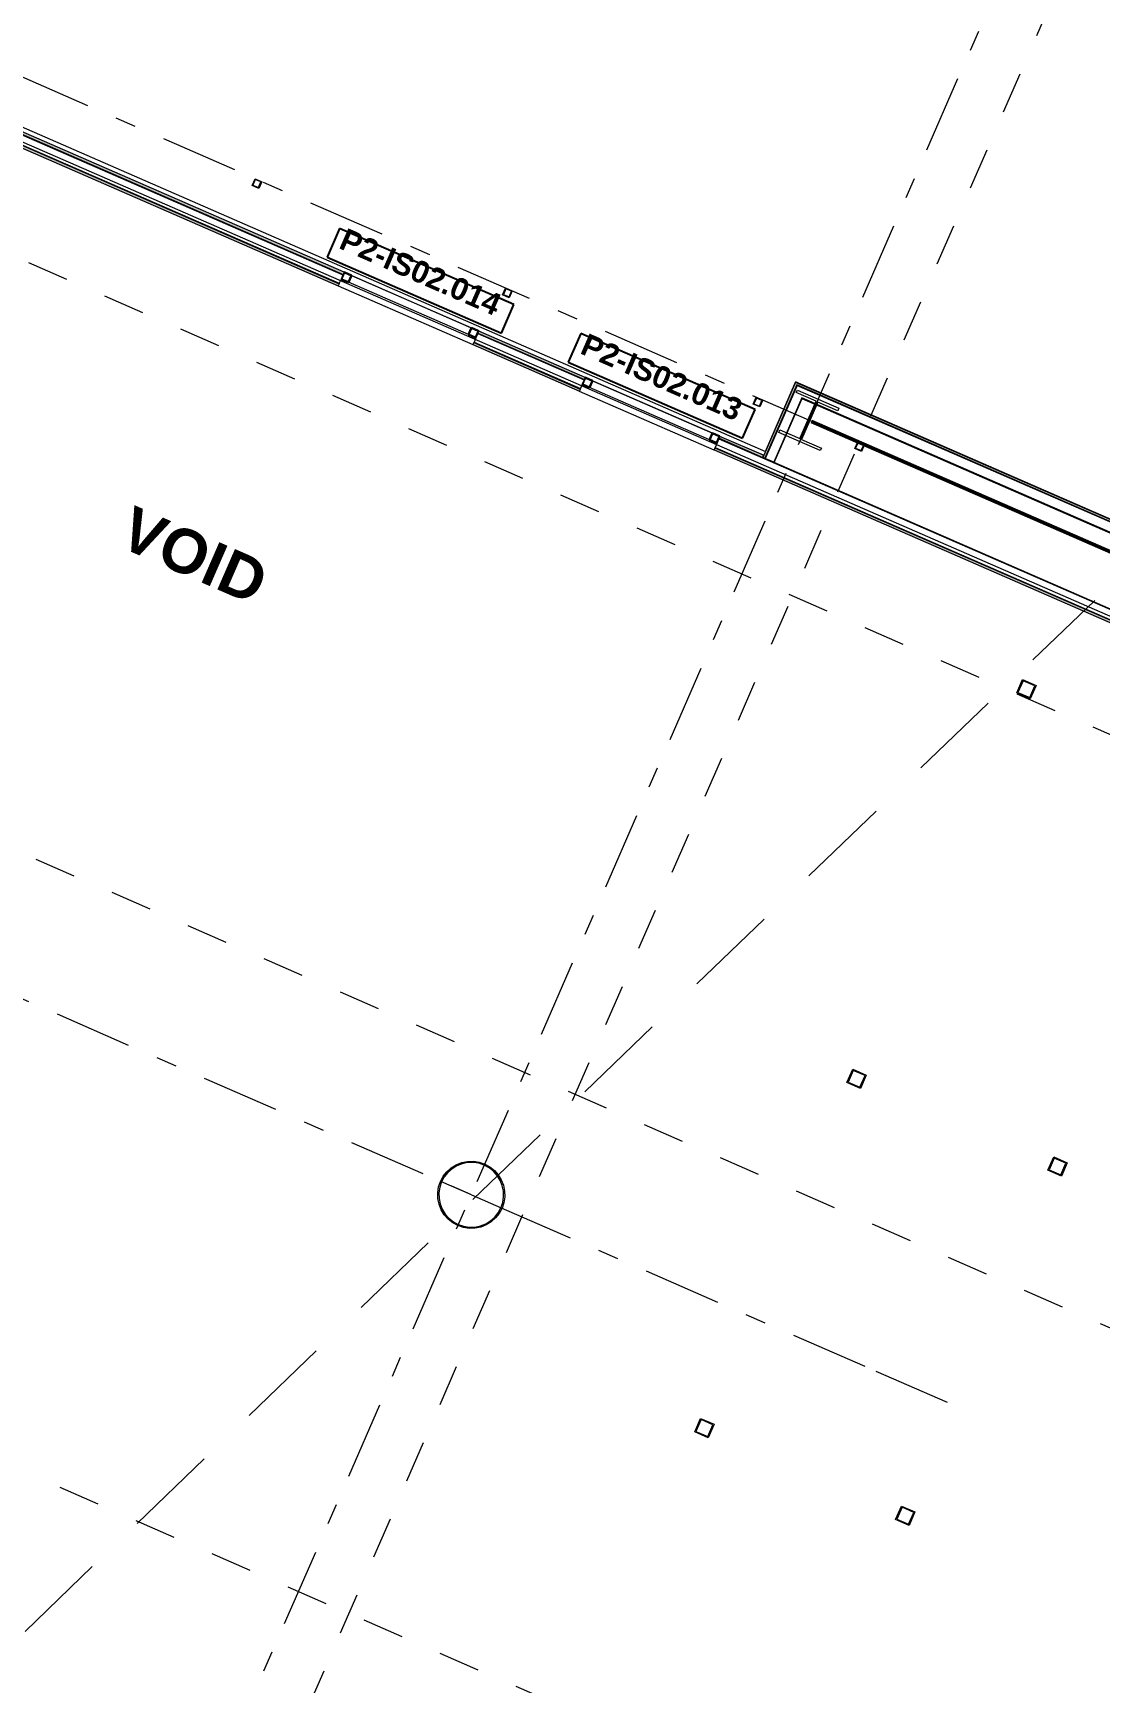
# Model space of a CAD drawing. Header units: millimetres. Extents: x -50172 to 90294, y -80883 to 956680.
# Drawn here: x -30409 to -23147, y -45871 to -34646 of the extents above; entities that cross this region are included whole.
import ezdxf
from ezdxf.enums import TextEntityAlignment as Align

# ---------------------------------------------------------------- set-up
doc = ezdxf.new("R2010")
doc.units = ezdxf.units.MM
doc.header["$MEASUREMENT"] = 0
for name, pattern in [('Dashed', [564.444447, 282.222223, -282.222223]), ('Double Dashed', [1093.611073, 529.166651, -211.666656, 141.111112, -211.666656]), ('Long Dashed', [1058.333302, 634.99999, -423.333311])]:
    doc.linetypes.add(name, pattern=pattern)
for name, color, linetype in [('A-95-MC_Marker_Section_P2.Marker', 7, 'Continuous'), ('COLUMN.IFC Import', 7, 'Continuous'), ('New_A-15-MG_Structural_Grid_Phase_2', 7, 'Continuous'), ('New_A-20-M_Floor_Slab', 7, 'Continuous'), ('New_A-25-M_Wall_Ext', 7, 'Continuous'), ('New_A-35-M_FFE-Zone', 7, 'Continuous'), ('New_ArchiCAD Window Markers', 7, 'Continuous'), ('New_ArchiCAD Windows', 7, 'Continuous')]:
    doc.layers.add(name, color=color, linetype=linetype)
for name, color, linetype, lineweight in [('A-95-MC_Marker_Section_P2.Marker_Pen_No__1', 7, 'Continuous', 13), ('COLUMN.IFC Import_Pen_No__2', 8, 'Continuous', 15), ('New_A-20-M_Floor_Slab_Pen_No__89', 8, 'Continuous', 20), ('New_A-25-M_Wall_Ext_Pen_No__1', 7, 'Continuous', 13), ('New_A-95-P_Drawing_Pen_No__1', 7, 'Continuous', 13), ('New_A-95-P_Drawing_Pen_No__156', 5, 'Continuous', 50), ('New_A-95-P_Drawing_Pen_No__191', 7, 'Continuous', 5), ('New_ArchiCAD Window Markers_Pen_No__1', 7, 'Continuous', 13), ('New_ArchiCAD Window Markers_Pen_No__5', 7, 'Continuous', 25), ('New_ArchiCAD Windows_Pen_No__1', 7, 'Continuous', 13), ('New_ArchiCAD Windows_Pen_No__3', 7, 'Continuous', 18), ('New_ArchiCAD Zone Stamps_Pen_No__9', 7, 'Continuous', 13)]:
    doc.layers.add(name, color=color, linetype=linetype, lineweight=lineweight)
for name, color, linetype, lineweight, true_color in [('New_A-15-MG_Structural_Grid_Phase_2_Pen_No__222', 7, 'Continuous', 13, 0x65af33), ('New_A-25-M_Wall_Ext_Pen_No__107', 7, 'Continuous', 15, 0xa6a6a6), ('New_A-35-M_FFE-Zone_Pen_No__74', 7, 'Continuous', 20, 0x606060), ('New_A-95-P_Text_1_50_GA_Pen_No__62', 7, 'Continuous', 20, 0xaaaaaa), ('New_ArchiCAD Windows_Pen_No__23', 7, 'Continuous', 30, 0x2a2a2a)]:
    doc.layers.add(name, color=color, linetype=linetype, lineweight=lineweight, true_color=true_color)
doc.styles.add('GENERATED_STYLE_1', font='')
doc.styles.add('GENERATED_STYLE_2', font='')
doc.styles.add('GENERATED_STYLE_3', font='')
doc.styles.add('GENERATED_STYLE_4', font='')
doc.styles.get('GENERATED_STYLE_1').set_extended_font_data('Swis721 BT', bold=True)
doc.styles.get('GENERATED_STYLE_2').set_extended_font_data('Arial', bold=True)
doc.styles.get('GENERATED_STYLE_3').set_extended_font_data('Arial')
doc.styles.get('GENERATED_STYLE_4').set_extended_font_data('Swis721 BT')
doc.linetypes.add('Double Slash', pattern='A,0,[1,EC-MA-00-02-DR-A-00368 Phase 2 Central Wing Second Floor GA-S2-P161.Shx,S=15.679012,R=0,X=0,Y=0],-1975.555563,0', length=1975.555563)

# ---------------------------------------------------------------- blocks, each defined once
blk = doc.blocks.new('Computer Lab A_INB 2101_5_1', base_point=(-21074, -34511))
at = {"layer": 'New_A-35-M_FFE-Zone_Pen_No__74', "linetype": 'Continuous'}
for p, q in [((-34113, -33703), (-25424, -37492)), ((-25424, -37492), (-25219, -37020)), ((-25219, -37020), (-13466, -42145))]:
    blk.add_line(p, q, dxfattribs=at)
at = {"layer": 'New_ArchiCAD Zone Stamps_Pen_No__9'}
for tag, height, style, p in [('ROOM_NAME', 250, 'GENERATED_STYLE_2', (-21831, -32985)), ('zoneNameLine2', 250, 'GENERATED_STYLE_2', (-22019, -33417)), ('ROOM_NUMBER', 200, 'GENERATED_STYLE_3', (-22208, -33837)), ('measuredAreaCode', 200, 'GENERATED_STYLE_3', (-22365, -34197)), ('DUMMY_649', 200, 'GENERATED_STYLE_3', (-22058, -34332)), ('DUMMY_650', 200, 'GENERATED_STYLE_3', (-21428, -34606)), ('DUMMY_651', 133, 'GENERATED_STYLE_3', (-21149, -34712))]:
    blk.add_attdef(tag, text='', height=height, rotation=336.4404, dxfattribs=dict(at, style=style)).set_placement(p, align=Align.TOP_LEFT)
blk = doc.blocks.new('Slab_4_1', base_point=(-34880, -33019))
at = {"layer": 'New_A-20-M_Floor_Slab_Pen_No__89', "linetype": 'Continuous', "flags": 128}
blk.add_lwpolyline([(-11126, -10915), (-34880, -33019), (-34178, -33773), (-28505, -36247), (-17693, -40961), (-18789, -43475), (-15136, -45067), (-14847, -44405), (-9725, -46639), (-11284, -50213), (-6955, -52101), (-4428, -46307), (1068, -48704), (1012, -48833), (12487, -53836)], dxfattribs=at)
blk = doc.blocks.new('Wall_150_1', base_point=(-13466, -42145))
at = {"layer": 'New_A-25-M_Wall_Ext_Pen_No__107', "linetype": 'Continuous'}
blk.add_hatch(color=256, dxfattribs=at).paths.add_polyline_path([(-13466, -42145), (-25219, -37020), (-25211, -37040), (-13472, -42159)])
at = {"layer": 'New_A-25-M_Wall_Ext_Pen_No__107', "linetype": 'Continuous', "lineweight": 0, "true_color": 0x535353}
for points in [[(-13472, -42159), (-25211, -37040), (-25209, -37044), (-13473, -42161)], [(-13499, -42220), (-25176, -37128), (-25175, -37132), (-13500, -42223)]]:
    blk.add_hatch(color=251, dxfattribs=at).paths.add_polyline_path(points)
at = {"layer": 'New_A-25-M_Wall_Ext_Pen_No__1', "linetype": 'Continuous'}
for p, q in [((-13472, -42159), (-25211, -37040)), ((-13473, -42161), (-25209, -37044)), ((-13499, -42220), (-25176, -37128))]:
    blk.add_line(p, q, dxfattribs=at)
at = {"layer": 'New_A-25-M_Wall_Ext_Pen_No__1', "linetype": 'Continuous', "flags": 128}
for points in [[(-13466, -42145), (-25219, -37020)], [(-25175, -37132), (-13500, -42223)]]:
    blk.add_lwpolyline(points, dxfattribs=at)
blk = doc.blocks.new('Wall_222_1', base_point=(-17745, -40982))
at = {"layer": 'New_A-25-M_Wall_Ext_Pen_No__107', "linetype": 'Continuous'}
blk.add_hatch(color=256, dxfattribs=at).paths.add_polyline_path([(-25476, -37611), (-17745, -40982), (-17739, -40968), (-25470, -37597)])
at = {"layer": 'New_A-25-M_Wall_Ext_Pen_No__107', "linetype": 'Continuous', "lineweight": 0, "true_color": 0x535353}
for points in [[(-25470, -37597), (-17739, -40968), (-17738, -40965), (-25469, -37594)], [(-25443, -37536), (-17713, -40907), (-17711, -40904), (-25442, -37533)]]:
    blk.add_hatch(color=251, dxfattribs=at).paths.add_polyline_path(points)
at = {"layer": 'New_A-25-M_Wall_Ext_Pen_No__1', "linetype": 'Continuous'}
for p, q in [((-25470, -37597), (-17739, -40968)), ((-25469, -37594), (-17738, -40965)), ((-25443, -37536), (-17713, -40907))]:
    blk.add_line(p, q, dxfattribs=at)
at = {"layer": 'New_A-25-M_Wall_Ext_Pen_No__1', "linetype": 'Continuous', "flags": 128}
for points in [[(-25429, -37539), (-25442, -37533)], [(-25367, -37566), (-25426, -37540)], [(-17711, -40904), (-25364, -37567)], [(-25476, -37611), (-17745, -40982)], [(-17745, -40982), (-17711, -40904)]]:
    blk.add_lwpolyline(points, dxfattribs=at)
blk = doc.blocks.new('Wall_224_1', base_point=(-25219, -37020))
at = {"layer": 'New_A-25-M_Wall_Ext_Pen_No__107', "linetype": 'Continuous'}
blk.add_hatch(color=256, dxfattribs=at).paths.add_polyline_path([(-25219, -37020), (-25442, -37533), (-25429, -37539), (-25211, -37040)])
at = {"layer": 'New_A-25-M_Wall_Ext_Pen_No__107', "linetype": 'Continuous', "lineweight": 0, "true_color": 0x535353}
for points in [[(-25211, -37040), (-25429, -37539), (-25426, -37540), (-25209, -37044)], [(-25176, -37128), (-25367, -37566), (-25364, -37567), (-25175, -37132)]]:
    blk.add_hatch(color=251, dxfattribs=at).paths.add_polyline_path(points)
at = {"layer": 'New_A-25-M_Wall_Ext_Pen_No__1', "linetype": 'Continuous'}
for p, q in [((-25211, -37040), (-25429, -37539)), ((-25209, -37044), (-25426, -37540)), ((-25176, -37128), (-25367, -37566))]:
    blk.add_line(p, q, dxfattribs=at)
at = {"layer": 'New_A-25-M_Wall_Ext_Pen_No__1', "linetype": 'Continuous', "flags": 128}
for points in [[(-25219, -37020), (-25442, -37533)], [(-25364, -37567), (-25175, -37132)], [(-25442, -37533), (-25429, -37539)], [(-25426, -37540), (-25367, -37566)]]:
    blk.add_lwpolyline(points, dxfattribs=at)
blk = doc.blocks.new('Window 19_6')
at = {"layer": 'New_ArchiCAD Windows_Pen_No__1', "linetype": 'Continuous'}
for p, q in [((-500, 0), (-500, -15)), ((500, 0), (500, -15)), ((-500, -15), (-500, -18)), ((-500, -18), (-500, -50)), ((500, -15), (500, -18)), ((500, -18), (500, -50))]:
    blk.add_line(p, q, dxfattribs=at)
at = {"layer": 'New_ArchiCAD Windows_Pen_No__23', "linetype": 'Continuous'}
for p, q in [((-500, 0), (-495, 0)), ((-495, 0), (-445, 0)), ((-445, 0), (-445, -50)), ((445, -50), (445, 0)), ((445, 0), (495, 0)), ((495, 0), (500, 0)), ((-495, -50), (-500, -50)), ((-445, -50), (-495, -50)), ((495, -50), (445, -50)), ((500, -50), (495, -50))]:
    blk.add_line(p, q, dxfattribs=at)
at = {"layer": 'New_ArchiCAD Windows_Pen_No__3', "linetype": 'Continuous'}
for p, q in [((-500, 0), (500, 0)), ((-495, -50), (-495, 0)), ((-445, 0), (445, 0)), ((495, -50), (495, 0)), ((-500, -100), (500, -100)), ((445, -50), (-445, -50))]:
    blk.add_line(p, q, dxfattribs=at)
blk = doc.blocks.new('Window Stamp 18_8')
at = {"layer": 'New_ArchiCAD Window Markers_Pen_No__5', "linetype": 'Continuous'}
for p, q in [((647, -150), (-647, -150)), ((-647, -150), (-647, -362)), ((647, -150), (-647, -150)), ((647, -362), (647, -150)), ((-647, -362), (647, -362))]:
    blk.add_line(p, q, dxfattribs=at)
at = {"layer": 'New_ArchiCAD Window Markers_Pen_No__1', "style": 'GENERATED_STYLE_1'}
blk.add_attdef('AC_WIDO_ID', text='', height=150, rotation=180, dxfattribs=at).set_placement((589, -105), align=Align.BOTTOM_LEFT)
blk = doc.blocks.new('Wall_264_1', base_point=(-25476, -37611))
at = {"layer": 'New_A-25-M_Wall_Ext_Pen_No__107', "linetype": 'Continuous'}
for points in [[(-34221, -33781), (-34225, -33796), (-34191, -33811), (-34216, -33783)], [(-34221, -33779), (-34221, -33781), (-34216, -33783)], [(-28325, -36352), (-34216, -33783), (-34191, -33811), (-28331, -36366)], [(-34100, -33741), (-34200, -33698), (-34175, -33725), (-34106, -33755)], [(-34022, -33775), (-34036, -33769), (-34042, -33783), (-34028, -33789)], [(-34028, -33789), (-28297, -36288), (-28291, -36274), (-34022, -33775)], [(-27381, -36688), (-26656, -37004), (-26650, -36990), (-27375, -36674)], [(-27415, -36766), (-26690, -37082), (-26684, -37068), (-27409, -36752)], [(-25767, -37468), (-25773, -37481), (-25476, -37611), (-25470, -37597)], [(-25739, -37403), (-25442, -37533), (-25436, -37519), (-25733, -37390)]]:
    blk.add_hatch(color=256, dxfattribs=at).paths.add_polyline_path(points)
at = {"layer": 'New_A-25-M_Wall_Ext_Pen_No__107', "linetype": 'Continuous', "lineweight": 0, "true_color": 0x535353}
for points in [[(-34220, -33775), (-34221, -33778), (-34214, -33781)], [(-34214, -33781), (-34221, -33778), (-34221, -33779), (-34216, -33783), (-34209, -33786)], [(-28324, -36349), (-34214, -33781), (-34209, -33786), (-28325, -36352)], [(-34200, -33698), (-34201, -33701), (-34182, -33722), (-34175, -33725)], [(-34175, -33725), (-34182, -33722), (-34177, -33728), (-34170, -33731)], [(-34044, -33782), (-34175, -33725), (-34170, -33731), (-34046, -33785)], [(-34097, -33743), (-34100, -33741), (-34106, -33755), (-34103, -33756)], [(-34042, -33783), (-34044, -33782), (-34046, -33785), (-34043, -33786)], [(-34036, -33769), (-34039, -33768), (-34044, -33782), (-34042, -33783)], [(-34043, -33786), (-28299, -36291), (-28297, -36288), (-34042, -33783)], [(-27382, -36690), (-26657, -37006), (-26656, -37004), (-27381, -36688)], [(-27409, -36752), (-26684, -37068), (-26683, -37065), (-27407, -36749)], [(-25767, -37468), (-25470, -37597), (-25469, -37594), (-25766, -37465)], [(-25740, -37406), (-25443, -37536), (-25442, -37533), (-25739, -37403)]]:
    blk.add_hatch(color=251, dxfattribs=at).paths.add_polyline_path(points)
at = {"layer": 'New_A-25-M_Wall_Ext_Pen_No__1', "linetype": 'Continuous'}
for p, q in [((-34221, -33779), (-34216, -33783)), ((-34220, -33775), (-34214, -33781)), ((-34216, -33783), (-34209, -33786)), ((-34214, -33781), (-34067, -33845)), ((-34209, -33786), (-28325, -36352)), ((-34201, -33701), (-34182, -33722)), ((-34200, -33698), (-34175, -33725)), ((-34182, -33722), (-34177, -33728)), ((-34177, -33728), (-34170, -33731)), ((-34175, -33725), (-34106, -33755)), ((-34170, -33731), (-34046, -33785)), ((-34100, -33741), (-34106, -33755)), ((-34097, -33743), (-34103, -33756)), ((-34103, -33756), (-34044, -33782)), ((-34046, -33785), (-34043, -33786)), ((-34039, -33768), (-34044, -33782)), ((-34043, -33786), (-28299, -36291)), ((-34042, -33783), (-34036, -33769)), ((-34042, -33783), (-34028, -33789)), ((-34067, -33845), (-28324, -36349)), ((-34028, -33789), (-28297, -36288)), ((-28325, -36352), (-28331, -36366)), ((-28324, -36349), (-28325, -36352)), ((-28311, -36320), (-28324, -36349)), ((-28299, -36291), (-28311, -36320)), ((-28297, -36288), (-28299, -36291)), ((-28291, -36274), (-28297, -36288)), ((-27382, -36690), (-27395, -36720)), ((-27381, -36688), (-27382, -36690)), ((-27382, -36690), (-26657, -37006)), ((-27375, -36674), (-27381, -36688)), ((-27381, -36688), (-26656, -37004)), ((-27409, -36752), (-27415, -36766)), ((-27407, -36749), (-27409, -36752)), ((-27409, -36752), (-26684, -37068)), ((-27395, -36720), (-27407, -36749)), ((-27407, -36749), (-26683, -37065)), ((-26670, -37036), (-26683, -37065)), ((-26657, -37006), (-26670, -37036)), ((-26656, -37004), (-26657, -37006)), ((-26650, -36990), (-26656, -37004)), ((-26684, -37068), (-26690, -37082)), ((-26683, -37065), (-26684, -37068)), ((-25767, -37468), (-25773, -37481)), ((-25766, -37465), (-25767, -37468)), ((-25767, -37468), (-25470, -37597)), ((-25753, -37435), (-25766, -37465)), ((-25766, -37465), (-25469, -37594)), ((-25740, -37406), (-25753, -37435)), ((-25739, -37403), (-25740, -37406)), ((-25740, -37406), (-25443, -37536)), ((-25733, -37390), (-25739, -37403)), ((-25739, -37403), (-25442, -37533))]:
    blk.add_line(p, q, dxfattribs=at)
at = {"layer": 'New_A-25-M_Wall_Ext_Pen_No__1', "linetype": 'Continuous', "flags": 128}
for points in [[(-34100, -33741), (-34200, -33698)], [(-28291, -36274), (-34022, -33775)], [(-34225, -33796), (-34191, -33811)], [(-34191, -33811), (-28331, -36366)], [(-26650, -36990), (-27375, -36674)], [(-27415, -36766), (-26690, -37082)], [(-25773, -37481), (-25476, -37611)], [(-25436, -37519), (-25733, -37390)], [(-25442, -37533), (-25436, -37519)]]:
    blk.add_lwpolyline(points, dxfattribs=at)
at = {"layer": 'New_ArchiCAD Window Markers'}
ref = blk.add_blockref('Window Stamp 18_8', (-27873, -36566), dxfattribs=dict(at, rotation=156.4404115839982))
ref.add_attrib('AC_WIDO_ID', 'P2-IS02.014', dxfattribs={"layer": 'New_ArchiCAD Window Markers_Pen_No__1', "color": 7, "height": 150, "rotation": 336.4404, "style": 'GENERATED_STYLE_1'}).set_placement((-28353, -36148), align=Align.BOTTOM_LEFT)
ref = blk.add_blockref('Window Stamp 18_8', (-26232, -37281), dxfattribs=dict(at, rotation=156.4404115839982))
ref.add_attrib('AC_WIDO_ID', 'P2-IS02.013', dxfattribs={"layer": 'New_ArchiCAD Window Markers_Pen_No__1', "color": 7, "height": 150, "rotation": 336.4404, "style": 'GENERATED_STYLE_1'}).set_placement((-26711, -36864), align=Align.BOTTOM_LEFT)
at = {"layer": 'New_ArchiCAD Windows', "color": 251, "linetype": 'Continuous', "lineweight": 20, "true_color": 0x606060, "zscale": 1000, "rotation": 336.4404115839982}
for p in [(-27833, -36474), (-26192, -37190)]:
    blk.add_blockref('Window 19_6', p, dxfattribs=at)
blk = doc.blocks.new('Standard grid marker_7')
at = {"layer": 'New_A-15-MG_Structural_Grid_Phase_2_Pen_No__222', "linetype": 'Double Dashed'}
for p, q in [((705, 0), (17720, 0)), ((17720, 0), (18425, 0))]:
    blk.add_line(p, q, dxfattribs=at)
at = {"layer": 'New_A-15-MG_Structural_Grid_Phase_2_Pen_No__222', "style": 'GENERATED_STYLE_4'}
blk.add_attdef('AC_MarkerText_1', text='', height=350, rotation=360, dxfattribs=at).set_placement((-500, 43), align=Align.MIDDLE_CENTER)
blk = doc.blocks.new('Discrete Accessory 1080')
at = {"layer": 'COLUMN.IFC Import_Pen_No__2', "linetype": 'Continuous'}
for p, q in [((-153.7, 157.25), (153.7, 157.25)), ((-153.7, 138.55), (-153.7, 157.25)), ((-6, 138.55), (-153.7, 138.55)), ((-6, -138.55), (-6, 138.55)), ((6, 138.55), (6, -138.55)), ((153.7, 138.55), (6, 138.55)), ((153.7, 157.25), (153.7, 138.55)), ((-153.7, -138.55), (-6, -138.55)), ((-153.7, -157.25), (-153.7, -138.55)), ((153.7, -157.25), (-153.7, -157.25)), ((6, -138.55), (153.7, -138.55)), ((153.7, -138.55), (153.7, -157.25))]:
    blk.add_line(p, q, dxfattribs=at)
blk = doc.blocks.new('Discrete Accessory 1288')
at = {"layer": 'COLUMN.IFC Import_Pen_No__2', "linetype": 'Continuous'}
for p, q in [((-25, 25), (25, 25)), ((-25, -25), (-25, 25)), ((-21, 21), (-21, -21)), ((21, 21), (-21, 21)), ((21, -21), (21, 21)), ((25, 25), (25, -25)), ((25, -25), (-25, -25)), ((-21, -21), (21, -21))]:
    blk.add_line(p, q, dxfattribs=at)
blk = doc.blocks.new('Discrete Accessory 1289')
at = {"layer": 'COLUMN.IFC Import_Pen_No__2', "linetype": 'Continuous'}
for p, q in [((-25, 25), (25, 25)), ((-25, -25), (-25, 25)), ((-21, 21), (-21, -21)), ((21, 21), (-21, 21)), ((21, -21), (21, 21)), ((25, 25), (25, -25)), ((25, -25), (-25, -25)), ((-21, -21), (21, -21))]:
    blk.add_line(p, q, dxfattribs=at)
blk = doc.blocks.new('Discrete Accessory 1290')
at = {"layer": 'COLUMN.IFC Import_Pen_No__2', "linetype": 'Continuous'}
for p, q in [((-25, 25), (25, 25)), ((-25, -25), (-25, 25)), ((-21, 21), (-21, -21)), ((21, 21), (-21, 21)), ((21, -21), (21, 21)), ((25, 25), (25, -25)), ((25, -25), (-25, -25)), ((-21, -21), (21, -21))]:
    blk.add_line(p, q, dxfattribs=at)
blk = doc.blocks.new('Discrete Accessory 1319')
at = {"layer": 'COLUMN.IFC Import_Pen_No__2', "linetype": 'Continuous'}
for p, q in [((-25, 25), (25, 25)), ((-25, -25), (-25, 25)), ((-21, 21), (-21, -21)), ((21, 21), (-21, 21)), ((21, -21), (21, 21)), ((25, 25), (25, -25)), ((25, -25), (-25, -25)), ((-21, -21), (21, -21))]:
    blk.add_line(p, q, dxfattribs=at)
blk = doc.blocks.new('Column 166')
at = {"layer": 'COLUMN.IFC Import_Pen_No__2', "linetype": 'Continuous'}
for p, q in [((-78.152, 214.72), (-39.679, 225.029)), ((-39.679, 225.029), (0, 228.5)), ((0, 228.5), (39.679, 225.029)), ((39.679, 225.029), (78.152, 214.72)), ((-214.72, 78.152), (-197.887, 114.25)), ((-197.887, 114.25), (-175.041, 146.877)), ((-168.913, 141.735), (-190.959, 110.25)), ((-175.041, 146.877), (-146.877, 175.041)), ((-141.735, 168.913), (-168.913, 141.735)), ((-146.877, 175.041), (-114.25, 197.887)), ((-110.25, 190.959), (-141.735, 168.913)), ((-114.25, 197.887), (-78.152, 214.72)), ((-75.415, 207.202), (-110.25, 190.959)), ((-38.289, 217.15), (-75.415, 207.202)), ((0, 220.5), (-38.289, 217.15)), ((38.289, 217.15), (0, 220.5)), ((75.415, 207.202), (38.289, 217.15)), ((110.25, 190.959), (75.415, 207.202)), ((78.152, 214.72), (114.25, 197.887)), ((141.735, 168.913), (110.25, 190.959)), ((114.25, 197.887), (146.877, 175.041)), ((168.913, 141.735), (141.735, 168.913)), ((146.877, 175.041), (175.041, 146.877)), ((190.959, 110.25), (168.913, 141.735)), ((175.041, 146.877), (197.887, 114.25)), ((197.887, 114.25), (214.72, 78.152)), ((-228.5, 0), (-225.029, 39.679)), ((-225.029, 39.679), (-214.72, 78.152)), ((-217.15, 38.289), (-220.5, 0)), ((-207.202, 75.415), (-217.15, 38.289)), ((-190.959, 110.25), (-207.202, 75.415)), ((207.202, 75.415), (190.959, 110.25)), ((217.15, 38.289), (207.202, 75.415)), ((214.72, 78.152), (225.029, 39.679)), ((220.5, 0), (217.15, 38.289)), ((217.15, -38.289), (220.5, 0)), ((225.029, 39.679), (228.5, 0)), ((228.5, 0), (225.029, -39.679)), ((-225.029, -39.679), (-228.5, 0)), ((-214.72, -78.152), (-225.029, -39.679)), ((-220.5, 0), (-217.15, -38.289)), ((-217.15, -38.289), (-207.202, -75.415)), ((-197.887, -114.25), (-214.72, -78.152)), ((-207.202, -75.415), (-190.959, -110.25)), ((-190.959, -110.25), (-168.913, -141.735)), ((168.913, -141.735), (190.959, -110.25)), ((190.959, -110.25), (207.202, -75.415)), ((214.72, -78.152), (197.887, -114.25)), ((207.202, -75.415), (217.15, -38.289)), ((225.029, -39.679), (214.72, -78.152)), ((-175.041, -146.877), (-197.887, -114.25)), ((-146.877, -175.041), (-175.041, -146.877)), ((-168.913, -141.735), (-141.735, -168.913)), ((-114.25, -197.887), (-146.877, -175.041)), ((-141.735, -168.913), (-110.25, -190.959)), ((-78.152, -214.72), (-114.25, -197.887)), ((-110.25, -190.959), (-75.415, -207.202)), ((-39.679, -225.029), (-78.152, -214.72)), ((-75.415, -207.202), (-38.289, -217.15)), ((-38.289, -217.15), (0, -220.5)), ((0, -220.5), (38.289, -217.15)), ((38.289, -217.15), (75.415, -207.202)), ((78.152, -214.72), (39.679, -225.029)), ((75.415, -207.202), (110.25, -190.959)), ((114.25, -197.887), (78.152, -214.72)), ((110.25, -190.959), (141.735, -168.913)), ((146.877, -175.041), (114.25, -197.887)), ((141.735, -168.913), (168.913, -141.735)), ((175.041, -146.877), (146.877, -175.041)), ((197.887, -114.25), (175.041, -146.877)), ((0, -228.5), (-39.679, -225.029)), ((39.679, -225.029), (0, -228.5))]:
    blk.add_line(p, q, dxfattribs=at)
blk = doc.blocks.new('Discrete Accessory 1903')
at = {"layer": 'COLUMN.IFC Import_Pen_No__2', "linetype": 'Continuous'}
for p, q in [((-50, 50), (50, 50)), ((-50, -50), (-50, 50)), ((-43.7, 43.7), (-43.7, -43.7)), ((43.7, 43.7), (-43.7, 43.7)), ((43.7, -43.7), (43.7, 43.7)), ((50, 50), (50, -50)), ((50, -50), (-50, -50)), ((-43.7, -43.7), (43.7, -43.7))]:
    blk.add_line(p, q, dxfattribs=at)
blk = doc.blocks.new('Discrete Accessory 1906')
at = {"layer": 'COLUMN.IFC Import_Pen_No__2', "linetype": 'Continuous'}
for p, q in [((-50, 50), (50, 50)), ((-50, -50), (-50, 50)), ((-43.7, 43.7), (-43.7, -43.7)), ((43.7, 43.7), (-43.7, 43.7)), ((43.7, -43.7), (43.7, 43.7)), ((50, 50), (50, -50)), ((50, -50), (-50, -50)), ((-43.7, -43.7), (43.7, -43.7))]:
    blk.add_line(p, q, dxfattribs=at)
blk = doc.blocks.new('Discrete Accessory 1907')
at = {"layer": 'COLUMN.IFC Import_Pen_No__2', "linetype": 'Continuous'}
for p, q in [((-50, 50), (50, 50)), ((-50, -50), (-50, 50)), ((-43.7, 43.7), (-43.7, -43.7)), ((43.7, 43.7), (-43.7, 43.7)), ((43.7, -43.7), (43.7, 43.7)), ((50, 50), (50, -50)), ((50, -50), (-50, -50)), ((-43.7, -43.7), (43.7, -43.7))]:
    blk.add_line(p, q, dxfattribs=at)
blk = doc.blocks.new('Discrete Accessory 1908')
at = {"layer": 'COLUMN.IFC Import_Pen_No__2', "linetype": 'Continuous'}
for p, q in [((-50, 50), (50, 50)), ((-50, -50), (-50, 50)), ((-43.7, 43.7), (-43.7, -43.7)), ((43.7, 43.7), (-43.7, 43.7)), ((43.7, -43.7), (43.7, 43.7)), ((50, 50), (50, -50)), ((50, -50), (-50, -50)), ((-43.7, -43.7), (43.7, -43.7))]:
    blk.add_line(p, q, dxfattribs=at)
blk = doc.blocks.new('Discrete Accessory 1909')
at = {"layer": 'COLUMN.IFC Import_Pen_No__2', "linetype": 'Continuous'}
for p, q in [((-50, 50), (50, 50)), ((-50, -50), (-50, 50)), ((-43.7, 43.7), (-43.7, -43.7)), ((43.7, 43.7), (-43.7, 43.7)), ((43.7, -43.7), (43.7, 43.7)), ((50, 50), (50, -50)), ((50, -50), (-50, -50)), ((-43.7, -43.7), (43.7, -43.7))]:
    blk.add_line(p, q, dxfattribs=at)
blk = doc.blocks.new('Standard grid marker_34')
at = {"layer": 'New_A-15-MG_Structural_Grid_Phase_2_Pen_No__222', "linetype": 'Double Dashed'}
blk.add_line((1317, 0), (57055, 0), dxfattribs=at)
at = {"layer": 'New_A-15-MG_Structural_Grid_Phase_2_Pen_No__222', "style": 'GENERATED_STYLE_4'}
for tag, p in [('AC_MarkerText_1_0', (-500, 43)), ('AC_MarkerText_1_1', (58871, 43))]:
    blk.add_attdef(tag, text='', height=350, rotation=180, dxfattribs=at).set_placement(p, align=Align.MIDDLE_CENTER)
blk = doc.blocks.new('Standard grid marker_40')
at = {"layer": 'New_A-15-MG_Structural_Grid_Phase_2_Pen_No__222', "linetype": 'Double Dashed'}
blk.add_line((18746, 0), (0, 0), dxfattribs=at)
at = {"layer": 'New_A-15-MG_Structural_Grid_Phase_2_Pen_No__222', "style": 'GENERATED_STYLE_4'}
for tag, p in [('AC_MarkerText_1_0', (-500, 41)), ('AC_MarkerText_1_1', (58742, 41))]:
    blk.add_attdef(tag, text='', height=350, rotation=270, dxfattribs=at).set_placement(p, align=Align.MIDDLE_CENTER)
blk = doc.blocks.new('Cutting Plane_6_1', base_point=(10470, -62287))
at = {"layer": 'A-95-MC_Marker_Section_P2.Marker_Pen_No__1', "linetype": 'Dashed'}
blk.add_line((3665, -59319), (-44301, -38404), dxfattribs=at)
blk = doc.blocks.new('Cutting Plane_7_1', base_point=(-15692, -10946))
at = {"layer": 'A-95-MC_Marker_Section_P2.Marker_Pen_No__1', "linetype": 'Dashed'}
blk.add_line((-20308, -27164), (-38549, -68998), dxfattribs=at)
blk = doc.blocks.new('Cutting Plane_8_1', base_point=(12010, -58755))
at = {"layer": 'A-95-MC_Marker_Section_P2.Marker_Pen_No__1', "linetype": 'Dashed'}
blk.add_line((11781, -58655), (-40955, -35660), dxfattribs=at)

msp = doc.modelspace()

# ---------------------------------------------------------------- linework, layer by layer
at = {"layer": 'New_A-95-P_Drawing_Pen_No__1', "linetype": 'Long Dashed'}
msp.add_line((-44942.9, -59472.2), (-23182.6, -38505.5), dxfattribs=at)
at = {"layer": 'New_A-95-P_Drawing_Pen_No__156', "linetype": 'Double Slash', "flags": 128}
msp.add_lwpolyline([(-25110.8, -37288.3), (-17431.4, -40636.9)], dxfattribs=at)
at = {"layer": 'New_A-95-P_Drawing_Pen_No__191', "linetype": 'Dashed'}
for p, q in [((-34061, -34628.9), (-18669.1, -41340.5)), ((-27425.3, -42548.9), (-27627.9, -42460.6)), ((-27425.3, -42548.9), (-27222.8, -42637.3))]:
    msp.add_line(p, q, dxfattribs=at)

# ---------------------------------------------------------------- block references
at = {"layer": 'A-95-MC_Marker_Section_P2.Marker'}
for name, p in [('Cutting Plane_7_1', (-15692.4, -10945.9)), ('Cutting Plane_8_1', (12010.4, -58755.3)), ('Cutting Plane_6_1', (10470.5, -62286.8))]:
    msp.add_blockref(name, p, dxfattribs=at)
at = {"layer": 'COLUMN.IFC Import', "linetype": 'Continuous', "zscale": 1000}
for name, p, rotation in [('Discrete Accessory 1290', (-28884.7, -35670.2), 246.4404115839877), ('Discrete Accessory 1289', (-27179.7, -36413.7), 246.4404115839877), ('Discrete Accessory 1288', (-25474.8, -37157.1), 246.4404115839877), ('Discrete Accessory 1080', (-25128.4, -37280.9), 336.4404115839877), ('Discrete Accessory 1319', (-24782.7, -37458.9), 246.4404115839877), ('Discrete Accessory 1903', (-23647.4, -39109.9), 336.4404115839877), ('Discrete Accessory 1906', (-24803.3, -41760.8), 336.4404115839877), ('Column 166', (-27425.9, -42549.7), 336.4404115839877), ('Discrete Accessory 1907', (-23435.7, -42357.1), 336.4404115839877), ('Discrete Accessory 1908', (-25839.4, -44136.7), 336.4404115839877), ('Discrete Accessory 1909', (-24471.7, -44733.1), 336.4404115839877)]:
    msp.add_blockref(name, p, dxfattribs=dict(at, rotation=rotation))
at = {"layer": 'New_A-15-MG_Structural_Grid_Phase_2', "color": 8, "linetype": 'Continuous', "lineweight": 15, "zscale": 1000}
for name, p, rotation in [('Standard grid marker_40', (-30734.1, -50137), 66.44041158399293), ('Standard grid marker_34', (17283.6, -55774.3), 156.4404115839929), ('Standard grid marker_7', (-40916, -36666.3), 336.440411583993)]:
    msp.add_blockref(name, p, dxfattribs=dict(at, rotation=rotation))
at = {"layer": 'New_A-20-M_Floor_Slab', "color": 8, "linetype": 'Continuous', "lineweight": 20}
msp.add_blockref('Slab_4_1', (-34879.7, -33019), dxfattribs=at)
at = {"layer": 'New_A-25-M_Wall_Ext', "color": 250, "lineweight": 50, "true_color": 0x2a2a2a}
for name, p in [('Wall_264_1', (-25476.2, -37610.8)), ('Wall_224_1', (-25218.7, -37020.1)), ('Wall_150_1', (-13466.1, -42144.8)), ('Wall_222_1', (-17745.3, -40981.9))]:
    msp.add_blockref(name, p, dxfattribs=at)
at = {"layer": 'New_A-35-M_FFE-Zone', "linetype": 'Continuous'}
msp.add_blockref('Computer Lab A_INB 2101_5_1', (-21074, -34511.1), dxfattribs=at)

# ---------------------------------------------------------------- texts
at = {"layer": 'New_A-95-P_Text_1_50_GA_Pen_No__62', "linetype": 'Continuous', "insert": (-29782.1, -37996), "char_height": 300, "width": 3220.543, "attachment_point": 4, "rotation": 336.44041, "style": 'GENERATED_STYLE_1'}
msp.add_mtext('\\A1;{\\fSwis721 BT|b1|i0|c0|p34;VOID\\P\\fSwis721 BT|b1|i0|c0|p34;}', dxfattribs=at)

doc.saveas('drawing.dxf')
